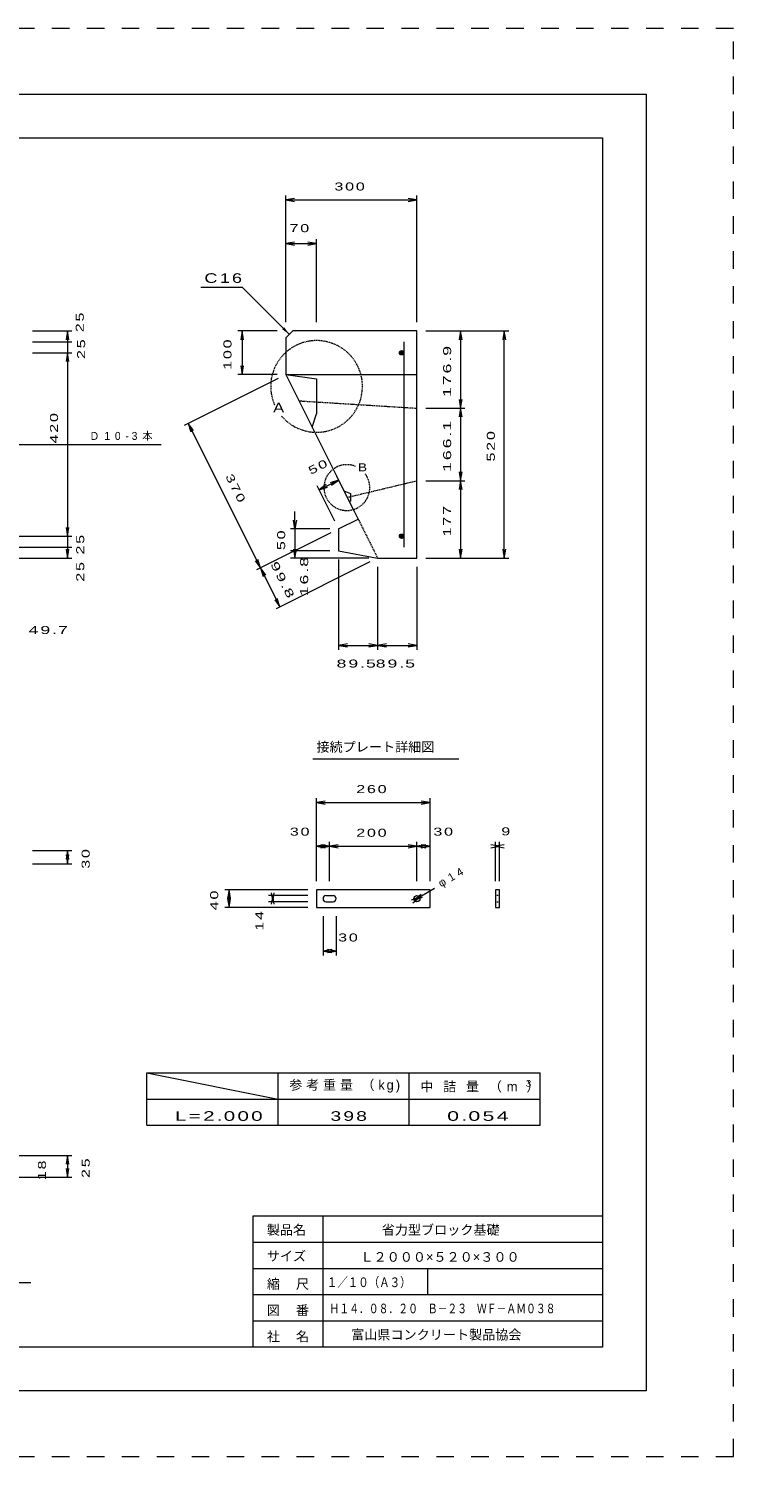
# Model space of a CAD drawing. Units: millimetres at full size, sheet at 1:10, with parts at other scales. Extents: x -200 to 4400, y -150 to 3120.
# Drawn here: x 2786 to 4400, y -150 to 3120 of the extents above; entities that cross this region are included whole.
import ezdxf
from ezdxf.enums import TextEntityAlignment as Align

# ---------------------------------------------------------------- set-up
doc = ezdxf.new("R2010")
doc.units = ezdxf.units.MM
doc.header["$LTSCALE"] = 10
doc.linetypes.add('USER1', pattern=[8, 4, -4])
doc.linetypes.add('USER2', pattern=[0.375, 0.25, -0.125])
for name, color, linetype, lineweight in [('0_3', 7, 'Continuous', 13), ('V-nasSTD', 5, 'USER1', 13), ('実線', 2, 'Continuous', 13), ('寸法線', 2, 'Continuous', 13), ('破線', 2, 'USER2', 13)]:
    doc.layers.add(name, color=color, linetype=linetype, lineweight=lineweight)
doc.styles.add('標準ベクトル', font='')
doc.styles.get('標準ベクトル').set_extended_font_data('標準ベクトル')

# ---------------------------------------------------------------- blocks, each defined once
blk = doc.blocks.new('open_arrow')
at = {"color": 0, "linetype": 'Continuous', "lineweight": -2}
blk.add_lwpolyline([(7.5, 1.25), (0, 0), (7.5, -1.25)], dxfattribs=at)
blk = doc.blocks.new('filled_arrow')
at = {"color": 0, "linetype": 'Continuous', "lineweight": -2}
blk.add_solid([(7.5, 1.25), (0, 0), (7.5, -1.25)], dxfattribs=at)

msp = doc.modelspace()

# ---------------------------------------------------------------- linework, layer by layer
at = {"layer": '0_3'}
for p, q in [((0, 2970), (4200, 2970)), ((4200, 2970), (4200, 0)), ((4100, 340), (3300, 340)), ((4100, 280), (3300, 280)), ((4200, 0), (0, 0))]:
    msp.add_line(p, q, dxfattribs=at)
at = {"layer": '0_3', "color": 6}
for p, q in [((250, 2870), (4100, 2870)), ((4100, 2870), (4100, 100)), ((4100, 100), (250, 100))]:
    msp.add_line(p, q, dxfattribs=at)
at = {"layer": 'V-nasSTD'}
for p, q in [((4400, 3120), (-200, 3120)), ((4400, -150), (4400, 3120)), ((-200, -150), (4400, -150))]:
    msp.add_line(p, q, dxfattribs=at)
at = {"layer": '実線', "color": 7}
for p, q in [((3391.48, 2427.47), (3375.48, 2411.47)), ((3675.48, 2427.47), (3391.48, 2427.47)), ((3675.48, 1907.47), (3675.48, 2427.47)), ((3375.48, 2411.47), (3375.48, 2327.47)), ((3375.48, 2327.47), (3540.94, 1996.53)), ((3375.48, 2327.47), (3445.48, 2317.47)), ((3445.48, 2317.47), (3445.48, 2237.47)), ((3435.48, 2207.47), (3445.48, 2237.47)), ((3496.22, 1974.17), (3540.94, 1996.53)), ((3496.22, 1974.17), (3496.22, 1924.17)), ((3496.22, 1924.17), (3585.48, 1907.47)), ((3585.48, 1907.47), (3675.48, 1907.47)), ((3460, 400), (3460, 100)), ((3700, 280), (3700, 220)), ((4100, 220), (3300, 220)), ((4100, 160), (3300, 160))]:
    msp.add_line(p, q, dxfattribs=at)
at = {"layer": '実線', "color": 6}
for p, q in [((3645.48, 2402.47), (3645.48, 1932.47)), ((3635.52, 2376.78), (3641.16, 2382.42)), ((3635.61, 2378.64), (3639.3, 2382.33)), ((3635.92, 2375.41), (3642.54, 2382.02)), ((3636.59, 2374.32), (3643.63, 2381.35)), ((3637.5, 2373.45), (3644.49, 2380.45)), ((3638.63, 2372.82), (3645.12, 2379.31)), ((3640.07, 2372.48), (3645.46, 2377.88)), ((3642.08, 2372.73), (3645.21, 2375.86)), ((3635.49, 1957.78), (3640.16, 1962.46)), ((3635.65, 1956.17), (3641.77, 1962.3)), ((3636.17, 1954.93), (3643.01, 1961.77)), ((3636.94, 1953.93), (3644.01, 1961)), ((3637.94, 1953.16), (3644.78, 1960.01)), ((3639.18, 1952.64), (3645.31, 1958.76)), ((3640.79, 1952.48), (3645.47, 1957.15)), ((4100, 400), (3300, 400)), ((3300, 400), (3300, 100))]:
    msp.add_line(p, q, dxfattribs=at)
at = {"layer": '実線'}
for p, q in [((3375.48, 2327.47), (3675.48, 2327.47)), ((3508.48, 2061.47), (3523.48, 2055.47)), ((3523.48, 2037.47), (3520.98, 2036.47)), ((3523.48, 2055.47), (3523.48, 2037.47)), ((3467.48, 1134.47), (3483.48, 1134.47)), ((3467.48, 1120.47), (3483.48, 1120.47))]:
    msp.add_line(p, q, dxfattribs=at)
at = {"layer": '実線', "color": 7}
for points in [[(3445.48, 1107.47), (3705.48, 1107.47), (3705.48, 1147.47), (3445.48, 1147.47)], [(3855.48, 1107.47), (3864.48, 1107.47), (3864.48, 1147.47), (3855.48, 1147.47)]]:
    msp.add_lwpolyline(points, close=True, dxfattribs=at)
at = {"layer": '実線', "color": 6}
for centre in [(3640.48, 2377.47), (3640.48, 1957.47)]:
    msp.add_circle(centre, 5, dxfattribs=at)
at = {"layer": '実線'}
msp.add_circle((3675.48, 1127.47), 7, dxfattribs=at)
for centre, start, end in [((3467.48, 1127.47), 90, 270), ((3483.48, 1127.47), 270, 90)]:
    msp.add_arc(centre, 7, start, end, dxfattribs=at)
at = {"layer": '寸法線'}
for p, q in [((3375.48, 2447.47), (3375.48, 2737.47)), ((3375.48, 2727.47), (3675.48, 2727.47)), ((3675.48, 2447.47), (3675.48, 2737.47)), ((3375.48, 2447.47), (3375.48, 2637.47)), ((3375.48, 2627.47), (3445.48, 2627.47)), ((3445.48, 2447.47), (3445.48, 2637.47)), ((3180.59, 2527.47), (3275.48, 2527.47)), ((3383.48, 2419.47), (3275.48, 2527.47)), ((2795.48, 2427.47), (2885.48, 2427.47)), ((2875.48, 2427.47), (2875.48, 2402.47)), ((3355.48, 2427.47), (3265.48, 2427.47)), ((3275.48, 2427.47), (3275.48, 2327.47)), ((3695.48, 2427.47), (3885.48, 2427.47)), ((3695.48, 2427.47), (3785.48, 2427.47)), ((3775.48, 2427.47), (3775.48, 2250.57)), ((3875.48, 1907.47), (3875.48, 2427.47)), ((2795.48, 2402.47), (2885.48, 2402.47)), ((2875.48, 2402.47), (2875.48, 2377.47)), ((2795.48, 2377.47), (2885.48, 2377.47)), ((2875.48, 2377.47), (2875.48, 1957.47)), ((3355.48, 2327.47), (3265.48, 2327.47)), ((3357.59, 2318.52), (3142.92, 2211.19)), ((3695.48, 2250.57), (3785.48, 2250.57)), ((3775.48, 2250.57), (3775.48, 2084.47)), ((3151.87, 2215.66), (3317.34, 1884.73)), ((1785.48, 2167.47), (3089.92, 2167.47)), ((3532, 2014.42), (3491.75, 2094.92)), ((3487.28, 1992.06), (3447.03, 2072.56)), ((3451.5, 2063.61), (3496.22, 2085.97)), ((3695.48, 2084.47), (3785.48, 2084.47)), ((3775.48, 2084.47), (3775.48, 1907.47)), ((3396.22, 1994.17), (3396.22, 2014.17)), ((3478.33, 1965.22), (3308.39, 1880.25)), ((3478.33, 1965.22), (3308.39, 1880.25)), ((3476.22, 1974.17), (3386.22, 1974.17)), ((3396.22, 1974.17), (3392.89, 1994.17)), ((3399.56, 1994.17), (3396.22, 1974.17)), ((3396.22, 1974.17), (3396.22, 1994.17)), ((3396.22, 1974.17), (3396.22, 1924.17)), ((2748.73, 1932.47), (2885.48, 1932.47)), ((2751.69, 1957.47), (2885.48, 1957.47)), ((2875.48, 1957.47), (2875.48, 1932.47)), ((2875.48, 1932.47), (2875.48, 1907.47)), ((2745.78, 1907.47), (2885.48, 1907.47)), ((3567.59, 1898.52), (3352.92, 1791.19)), ((3476.22, 1924.17), (3386.22, 1924.17)), ((3476.22, 1924.17), (3386.22, 1924.17)), ((3565.48, 1907.47), (3386.22, 1907.47)), ((3396.22, 1924.17), (3396.22, 1907.47)), ((3496.22, 1904.17), (3496.22, 1697.47)), ((3695.48, 1907.47), (3885.48, 1907.47)), ((3695.48, 1907.47), (3785.48, 1907.47)), ((3317.34, 1884.73), (3361.87, 1795.66)), ((3585.48, 1887.47), (3585.48, 1697.47)), ((3585.48, 1887.47), (3585.48, 1697.47)), ((3675.48, 1887.47), (3675.48, 1697.47)), ((3496.22, 1707.47), (3585.48, 1707.47)), ((3585.48, 1707.47), (3675.48, 1707.47)), ((3437.13, 1447.47), (3771.45, 1447.47)), ((3445.48, 1167.47), (3445.48, 1357.47)), ((3445.48, 1347.47), (3705.48, 1347.47)), ((3705.48, 1167.47), (3705.48, 1357.47)), ((3445.48, 1167.47), (3445.48, 1257.47)), ((3445.48, 1247.47), (3475.48, 1247.47)), ((3475.48, 1167.47), (3475.48, 1257.47)), ((3475.48, 1167.47), (3475.48, 1257.47)), ((3475.48, 1247.47), (3675.48, 1247.47)), ((3675.48, 1167.47), (3675.48, 1257.47)), ((3675.48, 1167.47), (3675.48, 1257.47)), ((3705.48, 1247.47), (3675.48, 1247.47)), ((3705.48, 1167.47), (3705.48, 1257.47)), ((3855.48, 1167.47), (3855.48, 1257.47)), ((3855.48, 1247.47), (3864.48, 1247.47)), ((3864.48, 1167.47), (3864.48, 1257.47)), ((2795.48, 1237.47), (2885.48, 1237.47)), ((2875.48, 1237.47), (2875.48, 1207.47)), ((2795.48, 1207.47), (2885.48, 1207.47)), ((3425.48, 1147.47), (3235.48, 1147.47)), ((3245.48, 1107.47), (3245.48, 1147.47)), ((3669.43, 1123.94), (3716.07, 1151.15)), ((3425.48, 1134.47), (3335.48, 1134.47)), ((3425.48, 1120.47), (3335.48, 1120.47)), ((3345.48, 1120.47), (3345.48, 1134.47)), ((3425.48, 1107.47), (3235.48, 1107.47)), ((3460.48, 1087.47), (3460.48, 997.47)), ((3490.48, 1087.47), (3490.48, 997.47)), ((3460.48, 1007.47), (3490.48, 1007.47)), ((3057.53, 728.46), (3357.53, 668.46)), ((3657.53, 608.46), (3657.53, 728.46)), ((2665.54, 539.32), (2885.54, 539.32)), ((2875.54, 539.32), (2875.54, 489.32)), ((2690.54, 489.32), (2885.54, 489.32))]:
    msp.add_line(p, q, dxfattribs=at)
at = {"layer": '寸法線', "color": 7}
for p, q in [((3057.53, 728.46), (3957.53, 728.46)), ((3057.53, 608.46), (3057.53, 728.46)), ((3357.53, 608.46), (3357.53, 728.46)), ((3957.53, 608.46), (3957.53, 728.46)), ((3057.53, 668.46), (3957.53, 668.46)), ((3057.53, 608.46), (3957.53, 608.46))]:
    msp.add_line(p, q, dxfattribs=at)
at = {"layer": '寸法線'}
msp.add_lwpolyline([(2285.83, 497.32), (2400.8, 248.22), (2792, 248.22)], dxfattribs=at)
at = {"layer": '寸法線', "linetype": 'USER2'}
for centre, radius, start, end in [((3445.74, 2300.41), 105, 220.37848, 204.29076), ((3515.06, 2068.75), 52.5, 67.9021, 36.85686)]:
    msp.add_arc(centre, radius, start, end, dxfattribs=at)
at = {"layer": '破線'}
for p, q in [((3405.48, 2267.47), (3675.48, 2250.57)), ((3515.98, 2046.47), (3675.48, 2084.47)), ((3540.94, 1996.53), (3585.48, 1907.47)), ((3864.48, 1134.47), (3855.48, 1134.47)), ((3855.48, 1120.47), (3864.48, 1120.47))]:
    msp.add_line(p, q, dxfattribs=at)

# ---------------------------------------------------------------- block references
at = {"layer": '寸法線', "xscale": 2.67, "yscale": 2.67}
for p in [(3375.48, 2727.47), (3375.48, 2627.47), (3496.22, 1707.47), (3585.48, 1707.47), (3445.48, 1347.47), (3445.48, 1247.47), (3475.48, 1247.47), (3675.48, 1247.47), (3855.48, 1247.47), (3460.48, 1007.47)]:
    msp.add_blockref('open_arrow', p, dxfattribs=at)
for name, p, rotation in [('open_arrow', (3675.48, 2727.47), 180), ('open_arrow', (3445.48, 2627.47), 180), ('open_arrow', (2875.48, 2427.47), 270), ('open_arrow', (3275.48, 2427.47), 270), ('filled_arrow', (3383.48, 2419.47), 135), ('open_arrow', (3775.48, 2427.47), 270), ('open_arrow', (3875.48, 2427.47), 270), ('open_arrow', (2875.48, 2377.47), 270), ('open_arrow', (3275.48, 2327.47), 90), ('open_arrow', (3775.48, 2250.57), 90), ('open_arrow', (3775.48, 2250.57), 270), ('open_arrow', (3151.87, 2215.66), 296.6), ('open_arrow', (3775.48, 2084.47), 90), ('open_arrow', (3451.5, 2063.61), 26.6), ('open_arrow', (3496.22, 2085.97), 206.6), ('open_arrow', (3775.48, 2084.47), 270), ('open_arrow', (2875.48, 1957.47), 90), ('open_arrow', (2875.48, 1907.47), 90), ('open_arrow', (3317.34, 1884.73), 116.6), ('open_arrow', (3396.22, 1907.47), 90), ('open_arrow', (3775.48, 1907.47), 90), ('open_arrow', (3875.48, 1907.47), 90), ('open_arrow', (3317.34, 1884.73), 296.6), ('open_arrow', (3361.87, 1795.66), 116.6), ('open_arrow', (3585.48, 1707.47), 180), ('open_arrow', (3675.48, 1707.47), 180), ('open_arrow', (3705.48, 1347.47), 180), ('open_arrow', (3475.48, 1247.47), 180), ('open_arrow', (3675.48, 1247.47), 180), ('open_arrow', (3705.48, 1247.47), 180), ('open_arrow', (3864.48, 1247.47), 180), ('open_arrow', (2875.48, 1237.47), 270), ('open_arrow', (2875.48, 1207.47), 90), ('open_arrow', (3245.48, 1147.47), 270), ('open_arrow', (3245.48, 1107.47), 90), ('open_arrow', (3345.48, 1120.47), 90), ('open_arrow', (3345.48, 1134.47), 270), ('open_arrow', (3681.52, 1130.99), 210.3), ('open_arrow', (3669.43, 1123.94), 30.3), ('open_arrow', (3490.48, 1007.47), 180), ('open_arrow', (2875.54, 539.32), 270), ('open_arrow', (2875.54, 489.32), 90)]:
    msp.add_blockref(name, p, dxfattribs=dict(at, rotation=rotation))

# ---------------------------------------------------------------- texts
at = {"layer": '0_3', "style": '標準ベクトル'}
for s, p in [('\u3000省力型ブロック基礎', (3564.85, 351.29)), ('サイズ', (3331.79, 291.29)), ('Ｌ２０００×５２０×３００', (3546.22, 289.26)), ('富山県コンクリート製品協会', (3524.84, 111.29))]:
    msp.add_text(s, height=21.99, dxfattribs=at).set_placement(p, align=Align.BOTTOM_LEFT)
at = {"layer": '実線', "color": 7, "style": '標準ベクトル'}
msp.add_text('製品名', height=21.99, dxfattribs=at).set_placement((3331.79, 351.29), align=Align.BOTTOM_LEFT)
for s, width, p in [('１／１０（Ａ３）', 0.8, (3469.13, 231.29)), ('Ｈ１４．０８．２０\u3000Ｂ－２３\u3000ＷＦ－ＡＭ０３８', 0.75, (3475.34, 171.29))]:
    msp.add_text(s, height=21.99, dxfattribs=dict(at, width=width)).set_placement(p, align=Align.BOTTOM_LEFT)
at = {"layer": '実線', "color": 7, "char_height": 21.99, "attachment_point": 7, "style": '標準ベクトル'}
for s, insert in [('\\T1.44;縮\\~\\~尺', (3331.79, 231.29)), ('\\T1.44;図\\~\\~番', (3331.79, 171.29)), ('\\T1.44;社\\~\\~名', (3331.79, 111.29))]:
    msp.add_mtext(s, dxfattribs=dict(at, insert=insert))
at = {"layer": '寸法線', "style": '標準ベクトル', "width": 1.3}
for s, height, p in [('A', 21.99, (3346.18, 2234.43)), ('B', 18.33, (3539.98, 2100.52))]:
    msp.add_text(s, height=height, dxfattribs=at).set_placement(p, align=Align.BOTTOM_LEFT)
at = {"layer": '寸法線', "style": '標準ベクトル'}
for s, height, p in [('接続プレート詳細図', 21.99, (3445.48, 1457.29)), ('３', 14.66, (3920.76, 692.47))]:
    msp.add_text(s, height=height, dxfattribs=at).set_placement(p, align=Align.BOTTOM_LEFT)
at = {"layer": '寸法線', "style": '標準ベクトル', "width": 1.5}
msp.add_text('9', height=18.33, dxfattribs=at).set_placement((3878.79, 1290.66), align=Align.TOP_CENTER)
at = {"layer": '寸法線', "style": '標準ベクトル'}
for s, insert, char_height, attachment_point in [('\\T1.2;\\W1.5;300', (3523.35, 2767.47), 18.33, 2), ('\\T1.2;\\W1.5;70', (3408.35, 2672.06), 18.33, 2), ('\\T1.2;\\W1.4;C16', (3188.94, 2537.29), 21.99, 7), ('\\T1.86;\\W0.95;D10-3本', (2928.72, 2175.89), 18.33, 7), ('\\T1.2;\\W1.65;49.7', (2833.67, 1751.76), 18.33, 2), ('\\T1.2;\\W1.65;89.5', (3538.72, 1674.97), 18.33, 2), ('\\T1.2;\\W1.65;89.5', (3628.35, 1674.97), 18.33, 2), ('\\T1.2;\\W1.5;260', (3573.35, 1387.47), 18.33, 2), ('\\T1.2;\\W1.5;30', (3409.12, 1290.07), 18.33, 2), ('\\T1.2;\\W1.5;200', (3573.35, 1287.47), 18.33, 2), ('\\T1.2;\\W1.5;30', (3737.58, 1290.07), 18.33, 2), ('\\T1.2;\\W1.5;30', (3519.62, 1047.66), 18.33, 2), ('\\T1.29;参考重量\\~（kg)', (3383.05, 683.26), 21.99, 7), ('\\T1.37;中\\~詰\\~量\\~（m\\~）', (3683.24, 683.26), 21.99, 7), ('\\T1.2;\\W1.6;L=2.000', (3121.78, 618.28), 21.99, 7), ('\\T1.2;\\W1.5;398', (3477.53, 618.28), 21.99, 7), ('\\T1.2;\\W1.65;0.054', (3744.74, 618.28), 21.99, 7)]:
    msp.add_mtext(s, dxfattribs=dict(at, insert=insert, char_height=char_height, attachment_point=attachment_point))
at = {"layer": '寸法線', "char_height": 18.33, "attachment_point": 2, "style": '標準ベクトル'}
for s, insert, rotation in [('\\T1.2;\\W1.5;25', (2894.48, 2449.05), 90), ('\\T1.2;\\W1.5;25', (2897.63, 2387.84), 90), ('\\T1.2;\\W1.5;100', (3232.61, 2375.34), 90), ('\\T1.2;\\W1.65;176.9', (3735.48, 2336.89), 90), ('\\T1.2;\\W1.5;420', (2835.48, 2206.63), 90), ('\\T1.2;\\W1.65;166.1', (3735.48, 2165.39), 90), ('\\T1.2;\\W1.5;520', (3835.48, 2165.34), 90), ('\\T1.2;\\W1.5;50', (3446.25, 2125.27), 26.565), ('\\T1.2;\\W1.5;370', (3269.43, 2069.98), 296.565), ('\\T1.2;\\W1.5;177', (3735.48, 1993.84), 90), ('\\T1.2;\\W1.5;50', (3355.53, 1950.14), 90), ('\\T1.2;\\W1.5;25', (2895.48, 1940.1), 90), ('\\T1.2;\\W1.5;25', (2895.55, 1877.81), 90), ('\\T1.2;\\W1.65;99.8', (3376.96, 1859.94), 296.565), ('\\T1.2;\\W1.65;16.8', (3408.15, 1867.12), 90), ('\\T1.2;\\W1.5;30', (2907.98, 1220.34), 90), ('\\T1.62;φ14', (3751.74, 1186.43), 30.257), ('\\T1.2;\\W1.5;40', (3202.17, 1125.34), 90), ('\\T1.2;\\W1.5;14', (3305.72, 1078.58), 90), ('\\T1.2;\\W1.5;18', (2808.04, 507.2), 90), ('\\T1.2;\\W1.5;25', (2908.04, 512.2), 90)]:
    msp.add_mtext(s, dxfattribs=dict(at, insert=insert, rotation=rotation))

doc.saveas('drawing.dxf')
